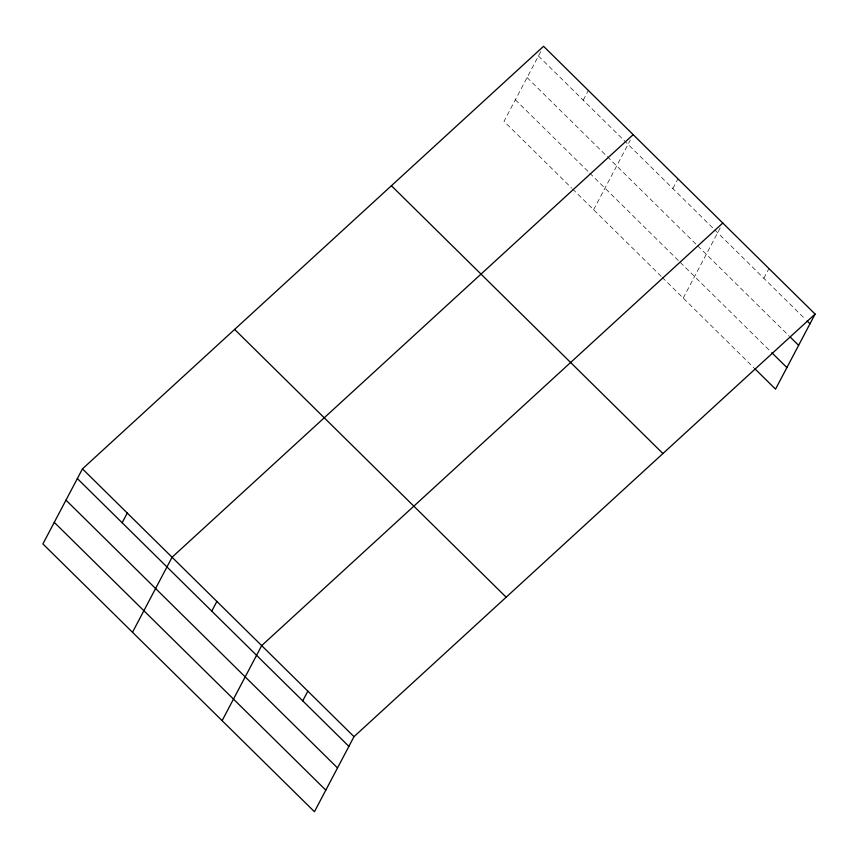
<?xml version="1.0" encoding="UTF-8"?>
<svg xmlns="http://www.w3.org/2000/svg" width="858" height="858" viewBox="0 0 858 858"><rect width="100%" height="100%" fill="white"/><g stroke="black" fill="none" stroke-linecap="round" stroke-linejoin="round"><path stroke-width="0.64" stroke-dasharray="4.29 3.22" d="M540.722 51.684L504 121.343L571.675 188.095M583.247 100.193L588.374 90.476M593.607 209.717L630.33 140.058M672.854 188.556L677.97 178.85M683.204 298.091L720.505 227.349M763.824 278.271L768.94 268.565M538.449 56.006L713.845 228.989M714.8 229.923L805.265 319.155M527.08 77.563L696.76 244.905M697.715 245.849L789.188 336.068M515.368 99.775L588.77 172.168M589.714 173.112L679.322 261.486M680.276 262.419L770.881 351.78M572.629 189.028L661.282 276.458M662.237 277.402L753.86 367.771"/><path stroke-width="1.29" d="M82.465 468.865L42.9 543.918L314.436 811.711L354 736.657L815.1 314.082L543.564 46.289L82.465 468.865L354 736.657M122.158 522.758L127.274 513.052M132.507 632.282L172.072 557.239L633.172 134.663M211.754 611.132L216.881 601.426M222.115 720.656L261.679 645.613L722.779 223.037M302.724 700.847L307.84 691.13M815.1 314.082L775.535 389.135L754.804 368.693M807.153 321.01L809.984 323.798M790.132 337.001L798.616 345.356M771.825 352.713L786.904 367.578M391.409 185.736L662.934 453.539M234.631 329.418L506.166 597.211M77.349 478.571L348.884 746.363M65.98 500.139L337.516 767.931M54.269 522.35L325.804 790.143"/></g></svg>
